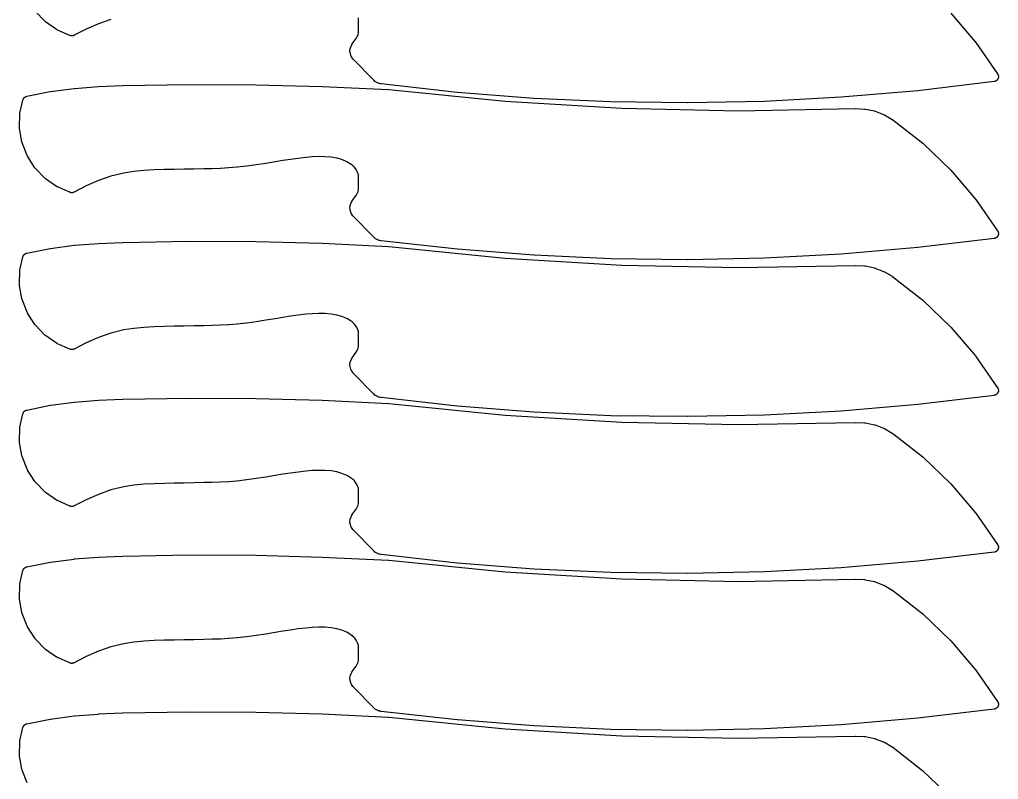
# Model space of a CAD drawing. Header units: metres. Extents: x 0 to 3000, y 0 to 1240.
# Drawn here: x 798.9 to 1198.3, y 620 to 930 of the extents above; entities that cross this region are included whole.
import ezdxf

# ---------------------------------------------------------------- set-up
doc = ezdxf.new("R2010")
doc.units = ezdxf.units.M

msp = doc.modelspace()

# ---------------------------------------------------------------- linework, layer by layer
at = {"color": 1}
for points in [[(836.2, 930.08), (831.06, 928.3), (826.05, 926.12), (821.15, 923.58), (821.14, 923.57), (821.14, 923.57), (821.05, 923.53), (820.97, 923.5), (820.96, 923.49), (820.96, 923.49), (820.87, 923.46), (820.78, 923.43), (820.78, 923.43), (820.77, 923.43), (820.68, 923.41), (820.59, 923.39), (820.58, 923.39), (820.58, 923.38), (820.49, 923.37), (820.4, 923.36), (820.39, 923.36), (820.38, 923.36), (820.29, 923.36), (820.2, 923.35), (820.19, 923.35), (820.19, 923.35), (820.1, 923.36), (820, 923.37), (820, 923.37), (819.99, 923.37), (819.9, 923.38), (819.81, 923.4), (819.8, 923.4), (819.8, 923.4), (819.71, 923.42), (819.62, 923.45), (819.62, 923.45), (819.61, 923.45), (819.52, 923.48), (819.44, 923.51), (819.43, 923.52), (819.43, 923.52), (814.35, 925.73), (814.18, 925.82), (814.01, 925.92), (809.51, 929.05), (809.35, 929.17), (809.21, 929.31), (805.41, 933.26)], [(1178.91, 932.55), (1188.96, 920.76), (1189.08, 920.6), (1197.91, 907.82), (1197.96, 907.74), (1198.01, 907.66), (1198.01, 907.65), (1198.01, 907.65), (1198.06, 907.57), (1198.1, 907.48), (1198.1, 907.48), (1198.1, 907.47), (1198.13, 907.39), (1198.17, 907.3), (1198.17, 907.29), (1198.17, 907.29), (1198.19, 907.2), (1198.22, 907.11), (1198.22, 907.1), (1198.22, 907.1), (1198.24, 907.01), (1198.25, 906.92), (1198.25, 906.91), (1198.25, 906.91), (1198.26, 906.81), (1198.26, 906.72), (1198.26, 906.71), (1198.26, 906.71), (1198.26, 906.62), (1198.26, 906.52), (1198.26, 906.52), (1198.26, 906.51), (1198.25, 906.42), (1198.23, 906.33), (1198.23, 906.32), (1198.23, 906.32), (1198.21, 906.23), (1198.19, 906.14), (1198.19, 906.13), (1198.19, 906.13), (1198.16, 906.04), (1198.13, 905.95), (1198.13, 905.95), (1198.12, 905.94), (1198.09, 905.86), (1198.05, 905.77), (1198.05, 905.77), (1198.04, 905.76), (1198, 905.68), (1197.95, 905.6), (1197.95, 905.6), (1197.94, 905.59), (1197.89, 905.52), (1197.84, 905.44), (1197.83, 905.44), (1197.83, 905.43), (1197.77, 905.36), (1197.71, 905.29), (1197.7, 905.29), (1197.7, 905.29), (1197.63, 905.22), (1197.57, 905.16), (1197.56, 905.16), (1197.56, 905.15), (1197.48, 905.1), (1197.41, 905.04), (1197.41, 905.04), (1197.4, 905.03), (1197.32, 904.98), (1197.24, 904.93), (1197.24, 904.93), (1197.23, 904.93), (1197.15, 904.89), (1197.07, 904.85), (1197.06, 904.85), (1197.06, 904.84), (1196.97, 904.81), (1196.88, 904.78), (1196.88, 904.78), (1196.87, 904.77), (1196.78, 904.75), (1196.7, 904.73), (1196.69, 904.72), (1196.69, 904.72), (1196.59, 904.71), (1196.5, 904.69), (1165.39, 900.98), (1165.33, 900.98), (1134.14, 898.29), (1134.08, 898.29), (1102.83, 896.63), (1102.77, 896.63), (1071.5, 896), (1071.43, 896), (1040.16, 896.4), (1040.09, 896.4), (1008.84, 897.82), (1008.77, 897.83), (977.57, 900.28), (977.5, 900.29), (946.37, 903.77), (946.37, 903.77), (946.36, 903.77), (946.27, 903.78), (946.17, 903.8), (946.17, 903.8), (946.17, 903.8), (945.68, 903.9), (945.52, 903.94), (945.36, 904), (944.9, 904.18), (944.75, 904.25), (944.6, 904.33), (944.18, 904.59), (944.04, 904.68), (943.91, 904.78), (943.53, 905.11), (943.47, 905.17), (943.41, 905.22), (935.13, 913.65), (935.08, 913.71), (935.02, 913.76), (935.02, 913.76), (935.01, 913.78), (935, 913.79), (934.95, 913.86), (934.91, 913.92), (934.31, 914.79), (934.22, 914.94), (934.14, 915.1), (934.07, 915.26), (934.02, 915.43), (933.77, 916.42), (933.72, 916.64), (933.71, 916.87), (933.71, 917.1), (933.81, 918.12), (933.83, 918.29), (933.87, 918.47), (933.93, 918.63), (933.99, 918.79), (934.44, 919.75), (934.48, 919.82), (934.52, 919.89), (934.53, 919.9), (934.54, 919.92), (934.58, 919.99), (934.62, 920.05), (936.2, 922.27), (936.67, 923.05), (936.99, 923.83), (937.18, 924.65), (937.25, 925.56), (937.25, 929.43), (937.13, 930.68)], [(802, 618.58), (799.99, 623.74), (799.93, 623.93), (799.89, 624.12), (798.94, 629.52), (798.91, 629.71), (798.91, 629.91), (799.03, 635.39), (799.05, 635.59), (799.08, 635.78), (800.29, 641.18), (800.31, 641.26), (800.32, 641.33), (800.33, 641.35), (800.34, 641.37), (800.36, 641.44), (800.39, 641.51), (800.4, 641.53), (800.41, 641.56), (800.44, 641.62), (800.47, 641.69), (800.49, 641.71), (800.5, 641.73), (800.54, 641.79), (800.57, 641.86), (800.59, 641.88), (800.6, 641.9), (800.65, 641.96), (800.69, 642.02), (800.71, 642.03), (800.72, 642.05), (800.77, 642.11), (800.82, 642.16), (800.84, 642.18), (800.86, 642.2), (800.91, 642.24), (800.97, 642.29), (800.99, 642.31), (801.01, 642.32), (801.07, 642.37), (801.13, 642.41), (801.15, 642.42), (801.17, 642.44), (801.23, 642.47), (801.29, 642.51), (801.32, 642.52), (801.34, 642.53), (801.4, 642.56), (801.47, 642.6), (801.49, 642.6), (801.52, 642.61), (801.59, 642.64), (801.66, 642.66), (801.68, 642.67), (801.7, 642.68), (801.77, 642.69), (801.85, 642.71), (811.44, 644.63), (811.58, 644.65), (821.24, 645.92), (821.34, 645.93), (831.07, 646.69), (831.15, 646.7), (840.94, 647.1), (840.97, 647.1), (840.99, 647.1), (868.09, 647.57), (868.13, 647.57), (895.24, 647.44), (895.28, 647.44), (922.37, 646.72), (922.41, 646.72), (949.49, 645.41), (949.54, 645.41), (949.59, 645.41), (997.03, 640.67), (1044.56, 637.8), (1092.17, 636.8), (1139.83, 637.67), (1139.89, 637.67), (1139.95, 637.67), (1143.69, 637.51), (1143.86, 637.49), (1144.02, 637.47), (1147.65, 636.71), (1147.81, 636.67), (1147.96, 636.62), (1151.43, 635.28), (1151.58, 635.21), (1151.73, 635.14), (1154.96, 633.25), (1154.98, 633.23), (1155.01, 633.21), (1155.07, 633.17), (1155.12, 633.14), (1155.15, 633.12), (1155.17, 633.1), (1167.42, 623.55), (1167.58, 623.41), (1178.77, 612.7)]]:
    msp.add_lwpolyline(points, dxfattribs=at)
for points in [[(935.02, 849.76), (935.01, 849.78), (935, 849.79), (934.95, 849.86), (934.91, 849.92), (934.31, 850.79), (934.22, 850.94), (934.14, 851.1), (934.07, 851.26), (934.02, 851.43), (933.77, 852.42), (933.72, 852.64), (933.71, 852.87), (933.71, 853.1), (933.81, 854.12), (933.83, 854.29), (933.87, 854.47), (933.93, 854.63), (933.99, 854.79), (934.44, 855.75), (934.48, 855.82), (934.52, 855.89), (934.53, 855.9), (934.54, 855.92), (934.58, 855.99), (934.62, 856.05), (936.2, 858.27), (936.67, 859.05), (936.99, 859.83), (937.18, 860.65), (937.25, 861.56), (937.25, 865.43), (937.13, 866.68), (936.81, 867.77), (936.28, 868.78), (935.52, 869.75), (935.24, 870.03), (934.89, 870.35), (934.54, 870.65), (934.23, 870.9), (932.41, 872.02), (930.43, 872.85), (928.28, 873.45), (926.04, 873.84), (923.47, 874.06), (920.9, 874.09), (918.3, 873.98), (915.68, 873.75), (912.56, 873.39), (909.44, 872.96), (906.31, 872.47), (903.17, 871.96), (899.33, 871.32), (899.32, 871.32), (895.47, 870.71), (895.44, 870.71), (891.59, 870.17), (891.54, 870.17), (887.67, 869.74), (887.61, 869.73), (884.25, 869.47), (884.2, 869.46), (880.84, 869.28), (880.8, 869.28), (877.43, 869.16), (877.41, 869.16), (874.04, 869.08), (874.03, 869.08), (870.02, 869), (870.02, 869), (866.02, 868.93), (862.02, 868.86), (858.02, 868.77), (853.8, 868.65), (849.62, 868.42), (845.49, 868.02), (841.45, 867.38), (836.2, 866.08), (831.06, 864.3), (826.05, 862.12), (821.15, 859.58), (821.14, 859.57), (821.14, 859.57), (821.05, 859.53), (820.97, 859.5), (820.96, 859.49), (820.96, 859.49), (820.87, 859.46), (820.78, 859.43), (820.78, 859.43), (820.77, 859.43), (820.68, 859.41), (820.59, 859.39), (820.58, 859.39), (820.58, 859.38), (820.49, 859.37), (820.4, 859.36), (820.39, 859.36), (820.38, 859.36), (820.29, 859.36), (820.2, 859.35), (820.19, 859.35), (820.19, 859.35), (820.1, 859.36), (820, 859.37), (820, 859.37), (819.99, 859.37), (819.9, 859.38), (819.81, 859.4), (819.8, 859.4), (819.8, 859.4), (819.71, 859.42), (819.62, 859.45), (819.62, 859.45), (819.61, 859.45), (819.52, 859.48), (819.44, 859.51), (819.43, 859.52), (819.43, 859.52), (814.35, 861.73), (814.18, 861.82), (814.01, 861.92), (809.51, 865.05), (809.35, 865.17), (809.21, 865.31), (805.41, 869.26), (805.28, 869.41), (805.16, 869.57), (802.18, 874.23), (802.08, 874.4), (802, 874.58), (799.99, 879.74), (799.93, 879.93), (799.89, 880.12), (798.94, 885.52), (798.91, 885.71), (798.91, 885.91), (799.03, 891.39), (799.05, 891.59), (799.08, 891.78), (800.29, 897.18), (800.31, 897.26), (800.32, 897.33), (800.33, 897.35), (800.34, 897.37), (800.36, 897.44), (800.39, 897.51), (800.4, 897.53), (800.41, 897.56), (800.44, 897.62), (800.47, 897.69), (800.49, 897.71), (800.5, 897.73), (800.54, 897.79), (800.57, 897.86), (800.59, 897.88), (800.6, 897.9), (800.65, 897.96), (800.69, 898.02), (800.71, 898.03), (800.72, 898.05), (800.77, 898.11), (800.82, 898.16), (800.84, 898.18), (800.86, 898.2), (800.91, 898.24), (800.97, 898.29), (800.99, 898.31), (801.01, 898.32), (801.07, 898.37), (801.13, 898.41), (801.15, 898.42), (801.17, 898.44), (801.23, 898.47), (801.29, 898.51), (801.32, 898.52), (801.34, 898.53), (801.4, 898.56), (801.47, 898.6), (801.49, 898.6), (801.52, 898.61), (801.59, 898.64), (801.66, 898.66), (801.68, 898.67), (801.7, 898.68), (801.77, 898.69), (801.85, 898.71), (811.44, 900.63), (811.58, 900.65), (821.24, 901.92), (821.34, 901.93), (831.07, 902.69), (831.15, 902.7), (840.94, 903.1), (840.97, 903.1), (840.99, 903.1), (868.09, 903.57), (868.13, 903.57), (895.24, 903.44), (895.28, 903.44), (922.37, 902.72), (922.41, 902.72), (949.49, 901.41), (949.54, 901.41), (949.59, 901.41), (997.03, 896.67), (1044.56, 893.8), (1092.17, 892.8), (1139.83, 893.67), (1139.89, 893.67), (1139.95, 893.67), (1143.69, 893.51), (1143.86, 893.49), (1144.02, 893.47), (1147.65, 892.71), (1147.81, 892.67), (1147.96, 892.62), (1151.43, 891.28), (1151.58, 891.21), (1151.73, 891.14), (1154.96, 889.25), (1154.98, 889.23), (1155.01, 889.21), (1155.07, 889.17), (1155.12, 889.14), (1155.15, 889.12), (1155.17, 889.1), (1167.42, 879.55), (1167.58, 879.41), (1178.77, 868.7), (1178.91, 868.55), (1188.96, 856.76), (1189.08, 856.6), (1197.91, 843.82), (1197.96, 843.74), (1198.01, 843.66), (1198.01, 843.65), (1198.01, 843.65), (1198.06, 843.57), (1198.1, 843.48), (1198.1, 843.48), (1198.1, 843.47), (1198.13, 843.39), (1198.17, 843.3), (1198.17, 843.29), (1198.17, 843.29), (1198.19, 843.2), (1198.22, 843.11), (1198.22, 843.1), (1198.22, 843.1), (1198.24, 843.01), (1198.25, 842.92), (1198.25, 842.91), (1198.25, 842.91), (1198.26, 842.81), (1198.26, 842.72), (1198.26, 842.71), (1198.26, 842.71), (1198.26, 842.62), (1198.26, 842.52), (1198.26, 842.52), (1198.26, 842.51), (1198.25, 842.42), (1198.23, 842.33), (1198.23, 842.32), (1198.23, 842.32), (1198.21, 842.23), (1198.19, 842.14), (1198.19, 842.13), (1198.19, 842.13), (1198.16, 842.04), (1198.13, 841.95), (1198.13, 841.95), (1198.12, 841.94), (1198.09, 841.86), (1198.05, 841.77), (1198.05, 841.77), (1198.04, 841.76), (1198, 841.68), (1197.95, 841.6), (1197.95, 841.6), (1197.94, 841.59), (1197.89, 841.52), (1197.84, 841.44), (1197.83, 841.44), (1197.83, 841.43), (1197.77, 841.36), (1197.71, 841.29), (1197.7, 841.29), (1197.7, 841.29), (1197.63, 841.22), (1197.57, 841.16), (1197.56, 841.16), (1197.56, 841.15), (1197.48, 841.1), (1197.41, 841.04), (1197.41, 841.04), (1197.4, 841.03), (1197.32, 840.98), (1197.24, 840.93), (1197.24, 840.93), (1197.23, 840.93), (1197.15, 840.89), (1197.07, 840.85), (1197.06, 840.85), (1197.06, 840.84), (1196.97, 840.81), (1196.88, 840.78), (1196.88, 840.78), (1196.87, 840.77), (1196.78, 840.75), (1196.7, 840.73), (1196.69, 840.72), (1196.69, 840.72), (1196.59, 840.71), (1196.5, 840.69), (1165.39, 836.98), (1165.33, 836.98), (1134.14, 834.29), (1134.08, 834.29), (1102.83, 832.63), (1102.77, 832.63), (1071.5, 832), (1071.43, 832), (1040.16, 832.4), (1040.09, 832.4), (1008.84, 833.82), (1008.77, 833.83), (977.57, 836.28), (977.5, 836.29), (946.37, 839.77), (946.37, 839.77), (946.36, 839.77), (946.27, 839.78), (946.17, 839.8), (946.17, 839.8), (946.17, 839.8), (945.68, 839.9), (945.52, 839.94), (945.36, 840), (944.9, 840.18), (944.75, 840.25), (944.6, 840.33), (944.18, 840.59), (944.04, 840.68), (943.91, 840.78), (943.53, 841.11), (943.47, 841.17), (943.41, 841.22), (935.13, 849.65), (935.08, 849.71), (935.02, 849.76)], [(935.02, 785.76), (935.01, 785.78), (935, 785.79), (934.95, 785.86), (934.91, 785.92), (934.31, 786.79), (934.22, 786.94), (934.14, 787.1), (934.07, 787.26), (934.02, 787.43), (933.77, 788.42), (933.72, 788.64), (933.71, 788.87), (933.71, 789.1), (933.81, 790.12), (933.83, 790.29), (933.87, 790.47), (933.93, 790.63), (933.99, 790.79), (934.44, 791.75), (934.48, 791.82), (934.52, 791.89), (934.53, 791.9), (934.54, 791.92), (934.58, 791.99), (934.62, 792.05), (936.2, 794.27), (936.67, 795.05), (936.99, 795.83), (937.18, 796.65), (937.25, 797.56), (937.25, 801.43), (937.13, 802.68), (936.81, 803.77), (936.28, 804.78), (935.52, 805.75), (935.24, 806.03), (934.89, 806.35), (934.54, 806.65), (934.23, 806.9), (932.41, 808.02), (930.43, 808.85), (928.28, 809.45), (926.04, 809.84), (923.47, 810.06), (920.9, 810.09), (918.3, 809.98), (915.68, 809.75), (912.56, 809.39), (909.44, 808.96), (906.31, 808.47), (903.17, 807.96), (899.33, 807.32), (899.32, 807.32), (895.47, 806.71), (895.44, 806.71), (891.59, 806.17), (891.54, 806.17), (887.67, 805.74), (887.61, 805.73), (884.25, 805.47), (884.2, 805.46), (880.84, 805.28), (880.8, 805.28), (877.43, 805.16), (877.41, 805.16), (874.04, 805.08), (874.03, 805.08), (870.02, 805), (870.02, 805), (866.02, 804.93), (862.02, 804.86), (858.02, 804.77), (853.8, 804.65), (849.62, 804.42), (845.49, 804.02), (841.45, 803.38), (836.2, 802.08), (831.06, 800.3), (826.05, 798.12), (821.15, 795.58), (821.14, 795.57), (821.14, 795.57), (821.05, 795.53), (820.97, 795.5), (820.96, 795.49), (820.96, 795.49), (820.87, 795.46), (820.78, 795.43), (820.78, 795.43), (820.77, 795.43), (820.68, 795.41), (820.59, 795.39), (820.58, 795.39), (820.58, 795.38), (820.49, 795.37), (820.4, 795.36), (820.39, 795.36), (820.38, 795.36), (820.29, 795.36), (820.2, 795.35), (820.19, 795.35), (820.19, 795.35), (820.1, 795.36), (820, 795.37), (820, 795.37), (819.99, 795.37), (819.9, 795.38), (819.81, 795.4), (819.8, 795.4), (819.8, 795.4), (819.71, 795.42), (819.62, 795.45), (819.62, 795.45), (819.61, 795.45), (819.52, 795.48), (819.44, 795.51), (819.43, 795.52), (819.43, 795.52), (814.35, 797.73), (814.18, 797.82), (814.01, 797.92), (809.51, 801.05), (809.35, 801.17), (809.21, 801.31), (805.41, 805.26), (805.28, 805.41), (805.16, 805.57), (802.18, 810.23), (802.08, 810.4), (802, 810.58), (799.99, 815.74), (799.93, 815.93), (799.89, 816.12), (798.94, 821.52), (798.91, 821.71), (798.91, 821.91), (799.03, 827.39), (799.05, 827.59), (799.08, 827.78), (800.29, 833.18), (800.31, 833.26), (800.32, 833.33), (800.33, 833.35), (800.34, 833.37), (800.36, 833.44), (800.39, 833.51), (800.4, 833.53), (800.41, 833.56), (800.44, 833.62), (800.47, 833.69), (800.49, 833.71), (800.5, 833.73), (800.54, 833.79), (800.57, 833.86), (800.59, 833.88), (800.6, 833.9), (800.65, 833.96), (800.69, 834.02), (800.71, 834.03), (800.72, 834.05), (800.77, 834.11), (800.82, 834.16), (800.84, 834.18), (800.86, 834.2), (800.91, 834.24), (800.97, 834.29), (800.99, 834.31), (801.01, 834.32), (801.07, 834.37), (801.13, 834.41), (801.15, 834.42), (801.17, 834.44), (801.23, 834.47), (801.29, 834.51), (801.32, 834.52), (801.34, 834.53), (801.4, 834.56), (801.47, 834.6), (801.49, 834.6), (801.52, 834.61), (801.59, 834.64), (801.66, 834.66), (801.68, 834.67), (801.7, 834.68), (801.77, 834.69), (801.85, 834.71), (811.44, 836.63), (811.58, 836.65), (821.24, 837.92), (821.34, 837.93), (831.07, 838.69), (831.15, 838.7), (840.94, 839.1), (840.97, 839.1), (840.99, 839.1), (868.09, 839.57), (868.13, 839.57), (895.24, 839.44), (895.28, 839.44), (922.37, 838.72), (922.41, 838.72), (949.49, 837.41), (949.54, 837.41), (949.59, 837.41), (997.03, 832.67), (1044.56, 829.8), (1092.17, 828.8), (1139.83, 829.67), (1139.89, 829.67), (1139.95, 829.67), (1143.69, 829.51), (1143.86, 829.49), (1144.02, 829.47), (1147.65, 828.71), (1147.81, 828.67), (1147.96, 828.62), (1151.43, 827.28), (1151.58, 827.21), (1151.73, 827.14), (1154.96, 825.25), (1154.98, 825.23), (1155.01, 825.21), (1155.07, 825.17), (1155.12, 825.14), (1155.15, 825.12), (1155.17, 825.1), (1167.42, 815.55), (1167.58, 815.41), (1178.77, 804.7), (1178.91, 804.55), (1188.96, 792.76), (1189.08, 792.6), (1197.91, 779.82), (1197.96, 779.74), (1198.01, 779.66), (1198.01, 779.65), (1198.01, 779.65), (1198.06, 779.57), (1198.1, 779.48), (1198.1, 779.48), (1198.1, 779.47), (1198.13, 779.39), (1198.17, 779.3), (1198.17, 779.29), (1198.17, 779.29), (1198.19, 779.2), (1198.22, 779.11), (1198.22, 779.1), (1198.22, 779.1), (1198.24, 779.01), (1198.25, 778.92), (1198.25, 778.91), (1198.25, 778.91), (1198.26, 778.81), (1198.26, 778.72), (1198.26, 778.71), (1198.26, 778.71), (1198.26, 778.62), (1198.26, 778.52), (1198.26, 778.52), (1198.26, 778.51), (1198.25, 778.42), (1198.23, 778.33), (1198.23, 778.32), (1198.23, 778.32), (1198.21, 778.23), (1198.19, 778.14), (1198.19, 778.13), (1198.19, 778.13), (1198.16, 778.04), (1198.13, 777.95), (1198.13, 777.95), (1198.12, 777.94), (1198.09, 777.86), (1198.05, 777.77), (1198.05, 777.77), (1198.04, 777.76), (1198, 777.68), (1197.95, 777.6), (1197.95, 777.6), (1197.94, 777.59), (1197.89, 777.52), (1197.84, 777.44), (1197.83, 777.44), (1197.83, 777.43), (1197.77, 777.36), (1197.71, 777.29), (1197.7, 777.29), (1197.7, 777.29), (1197.63, 777.22), (1197.57, 777.16), (1197.56, 777.16), (1197.56, 777.15), (1197.48, 777.1), (1197.41, 777.04), (1197.41, 777.04), (1197.4, 777.03), (1197.32, 776.98), (1197.24, 776.93), (1197.24, 776.93), (1197.23, 776.93), (1197.15, 776.89), (1197.07, 776.85), (1197.06, 776.85), (1197.06, 776.84), (1196.97, 776.81), (1196.88, 776.78), (1196.88, 776.78), (1196.87, 776.77), (1196.78, 776.75), (1196.7, 776.73), (1196.69, 776.72), (1196.69, 776.72), (1196.59, 776.71), (1196.5, 776.69), (1165.39, 772.98), (1165.33, 772.98), (1134.14, 770.29), (1134.08, 770.29), (1102.83, 768.63), (1102.77, 768.63), (1071.5, 768), (1071.43, 768), (1040.16, 768.4), (1040.09, 768.4), (1008.84, 769.82), (1008.77, 769.83), (977.57, 772.28), (977.5, 772.29), (946.37, 775.77), (946.37, 775.77), (946.36, 775.77), (946.27, 775.78), (946.17, 775.8), (946.17, 775.8), (946.17, 775.8), (945.68, 775.9), (945.52, 775.94), (945.36, 776), (944.9, 776.18), (944.75, 776.25), (944.6, 776.33), (944.18, 776.59), (944.04, 776.68), (943.91, 776.78), (943.53, 777.11), (943.47, 777.17), (943.41, 777.22), (935.13, 785.65), (935.08, 785.71), (935.02, 785.76)], [(935.02, 721.76), (935.01, 721.78), (935, 721.79), (934.95, 721.86), (934.91, 721.92), (934.31, 722.79), (934.22, 722.94), (934.14, 723.1), (934.07, 723.26), (934.02, 723.43), (933.77, 724.42), (933.72, 724.64), (933.71, 724.87), (933.71, 725.1), (933.81, 726.12), (933.83, 726.29), (933.87, 726.47), (933.93, 726.63), (933.99, 726.79), (934.44, 727.75), (934.48, 727.82), (934.52, 727.89), (934.53, 727.9), (934.54, 727.92), (934.58, 727.99), (934.62, 728.05), (936.2, 730.27), (936.67, 731.05), (936.99, 731.83), (937.18, 732.65), (937.25, 733.56), (937.25, 737.43), (937.13, 738.68), (936.81, 739.77), (936.28, 740.78), (935.52, 741.75), (935.24, 742.03), (934.89, 742.35), (934.54, 742.65), (934.23, 742.9), (932.41, 744.02), (930.43, 744.85), (928.28, 745.45), (926.04, 745.84), (923.47, 746.06), (920.9, 746.09), (918.3, 745.98), (915.68, 745.75), (912.56, 745.39), (909.44, 744.96), (906.31, 744.47), (903.17, 743.96), (899.33, 743.32), (899.32, 743.32), (895.47, 742.71), (895.44, 742.71), (891.59, 742.17), (891.54, 742.17), (887.67, 741.74), (887.61, 741.73), (884.25, 741.47), (884.2, 741.46), (880.84, 741.28), (880.8, 741.28), (877.43, 741.16), (877.41, 741.16), (874.04, 741.08), (874.03, 741.08), (870.02, 741), (870.02, 741), (866.02, 740.93), (862.02, 740.86), (858.02, 740.77), (853.8, 740.65), (849.62, 740.42), (845.49, 740.02), (841.45, 739.38), (836.2, 738.08), (831.06, 736.3), (826.05, 734.12), (821.15, 731.58), (821.14, 731.57), (821.14, 731.57), (821.05, 731.53), (820.97, 731.5), (820.96, 731.49), (820.96, 731.49), (820.87, 731.46), (820.78, 731.43), (820.78, 731.43), (820.77, 731.43), (820.68, 731.41), (820.59, 731.39), (820.58, 731.39), (820.58, 731.38), (820.49, 731.37), (820.4, 731.36), (820.39, 731.36), (820.38, 731.36), (820.29, 731.36), (820.2, 731.35), (820.19, 731.35), (820.19, 731.35), (820.1, 731.36), (820, 731.37), (820, 731.37), (819.99, 731.37), (819.9, 731.38), (819.81, 731.4), (819.8, 731.4), (819.8, 731.4), (819.71, 731.42), (819.62, 731.45), (819.62, 731.45), (819.61, 731.45), (819.52, 731.48), (819.44, 731.51), (819.43, 731.52), (819.43, 731.52), (814.35, 733.73), (814.18, 733.82), (814.01, 733.92), (809.51, 737.05), (809.35, 737.17), (809.21, 737.31), (805.41, 741.26), (805.28, 741.41), (805.16, 741.57), (802.18, 746.23), (802.08, 746.4), (802, 746.58), (799.99, 751.74), (799.93, 751.93), (799.89, 752.12), (798.94, 757.52), (798.91, 757.71), (798.91, 757.91), (799.03, 763.39), (799.05, 763.59), (799.08, 763.78), (800.29, 769.18), (800.31, 769.26), (800.32, 769.33), (800.33, 769.35), (800.34, 769.37), (800.36, 769.44), (800.39, 769.51), (800.4, 769.53), (800.41, 769.56), (800.44, 769.62), (800.47, 769.69), (800.49, 769.71), (800.5, 769.73), (800.54, 769.79), (800.57, 769.86), (800.59, 769.88), (800.6, 769.9), (800.65, 769.96), (800.69, 770.02), (800.71, 770.03), (800.72, 770.05), (800.77, 770.11), (800.82, 770.16), (800.84, 770.18), (800.86, 770.2), (800.91, 770.24), (800.97, 770.29), (800.99, 770.31), (801.01, 770.32), (801.07, 770.37), (801.13, 770.41), (801.15, 770.42), (801.17, 770.44), (801.23, 770.47), (801.29, 770.51), (801.32, 770.52), (801.34, 770.53), (801.4, 770.56), (801.47, 770.6), (801.49, 770.6), (801.52, 770.61), (801.59, 770.64), (801.66, 770.66), (801.68, 770.67), (801.7, 770.68), (801.77, 770.69), (801.85, 770.71), (811.44, 772.63), (811.58, 772.65), (821.24, 773.92), (821.34, 773.93), (831.07, 774.69), (831.15, 774.7), (840.94, 775.1), (840.97, 775.1), (840.99, 775.1), (868.09, 775.57), (868.13, 775.57), (895.24, 775.44), (895.28, 775.44), (922.37, 774.72), (922.41, 774.72), (949.49, 773.41), (949.54, 773.41), (949.59, 773.41), (997.03, 768.67), (1044.56, 765.8), (1092.17, 764.8), (1139.83, 765.67), (1139.89, 765.67), (1139.95, 765.67), (1143.69, 765.51), (1143.86, 765.49), (1144.02, 765.47), (1147.65, 764.71), (1147.81, 764.67), (1147.96, 764.62), (1151.43, 763.28), (1151.58, 763.21), (1151.73, 763.14), (1154.96, 761.25), (1154.98, 761.23), (1155.01, 761.21), (1155.07, 761.17), (1155.12, 761.14), (1155.15, 761.12), (1155.17, 761.1), (1167.42, 751.55), (1167.58, 751.41), (1178.77, 740.7), (1178.91, 740.55), (1188.96, 728.76), (1189.08, 728.6), (1197.91, 715.82), (1197.96, 715.74), (1198.01, 715.66), (1198.01, 715.65), (1198.01, 715.65), (1198.06, 715.57), (1198.1, 715.48), (1198.1, 715.48), (1198.1, 715.47), (1198.13, 715.39), (1198.17, 715.3), (1198.17, 715.29), (1198.17, 715.29), (1198.19, 715.2), (1198.22, 715.11), (1198.22, 715.1), (1198.22, 715.1), (1198.24, 715.01), (1198.25, 714.92), (1198.25, 714.91), (1198.25, 714.91), (1198.26, 714.81), (1198.26, 714.72), (1198.26, 714.71), (1198.26, 714.71), (1198.26, 714.62), (1198.26, 714.52), (1198.26, 714.52), (1198.26, 714.51), (1198.25, 714.42), (1198.23, 714.33), (1198.23, 714.32), (1198.23, 714.32), (1198.21, 714.23), (1198.19, 714.14), (1198.19, 714.13), (1198.19, 714.13), (1198.16, 714.04), (1198.13, 713.95), (1198.13, 713.95), (1198.12, 713.94), (1198.09, 713.86), (1198.05, 713.77), (1198.05, 713.77), (1198.04, 713.76), (1198, 713.68), (1197.95, 713.6), (1197.95, 713.6), (1197.94, 713.59), (1197.89, 713.52), (1197.84, 713.44), (1197.83, 713.44), (1197.83, 713.43), (1197.77, 713.36), (1197.71, 713.29), (1197.7, 713.29), (1197.7, 713.29), (1197.63, 713.22), (1197.57, 713.16), (1197.56, 713.16), (1197.56, 713.15), (1197.48, 713.1), (1197.41, 713.04), (1197.41, 713.04), (1197.4, 713.03), (1197.32, 712.98), (1197.24, 712.93), (1197.24, 712.93), (1197.23, 712.93), (1197.15, 712.89), (1197.07, 712.85), (1197.06, 712.85), (1197.06, 712.84), (1196.97, 712.81), (1196.88, 712.78), (1196.88, 712.78), (1196.87, 712.77), (1196.78, 712.75), (1196.7, 712.73), (1196.69, 712.72), (1196.69, 712.72), (1196.59, 712.71), (1196.5, 712.69), (1165.39, 708.98), (1165.33, 708.98), (1134.14, 706.29), (1134.08, 706.29), (1102.83, 704.63), (1102.77, 704.63), (1071.5, 704), (1071.43, 704), (1040.16, 704.4), (1040.09, 704.4), (1008.84, 705.82), (1008.77, 705.83), (977.57, 708.28), (977.5, 708.29), (946.37, 711.77), (946.37, 711.77), (946.36, 711.77), (946.27, 711.78), (946.17, 711.8), (946.17, 711.8), (946.17, 711.8), (945.68, 711.9), (945.52, 711.94), (945.36, 712), (944.9, 712.18), (944.75, 712.25), (944.6, 712.33), (944.18, 712.59), (944.04, 712.68), (943.91, 712.78), (943.53, 713.11), (943.47, 713.17), (943.41, 713.22), (935.13, 721.65), (935.08, 721.71), (935.02, 721.76)], [(935.02, 657.76), (935.01, 657.78), (935, 657.79), (934.95, 657.86), (934.91, 657.92), (934.31, 658.79), (934.22, 658.94), (934.14, 659.1), (934.07, 659.26), (934.02, 659.43), (933.77, 660.42), (933.72, 660.64), (933.71, 660.87), (933.71, 661.1), (933.81, 662.12), (933.83, 662.29), (933.87, 662.47), (933.93, 662.63), (933.99, 662.79), (934.44, 663.75), (934.48, 663.82), (934.52, 663.89), (934.53, 663.9), (934.54, 663.92), (934.58, 663.99), (934.62, 664.05), (936.2, 666.27), (936.67, 667.05), (936.99, 667.83), (937.18, 668.65), (937.25, 669.56), (937.25, 673.43), (937.13, 674.68), (936.81, 675.77), (936.28, 676.78), (935.52, 677.75), (935.24, 678.03), (934.89, 678.35), (934.54, 678.65), (934.23, 678.9), (932.41, 680.02), (930.43, 680.85), (928.28, 681.45), (926.04, 681.84), (923.47, 682.06), (920.9, 682.09), (918.3, 681.98), (915.68, 681.75), (912.56, 681.39), (909.44, 680.96), (906.31, 680.47), (903.17, 679.96), (899.33, 679.32), (899.32, 679.32), (895.47, 678.71), (895.44, 678.71), (891.59, 678.17), (891.54, 678.17), (887.67, 677.74), (887.61, 677.73), (884.25, 677.47), (884.2, 677.46), (880.84, 677.28), (880.8, 677.28), (877.43, 677.16), (877.41, 677.16), (874.04, 677.08), (874.03, 677.08), (870.02, 677), (870.02, 677), (866.02, 676.93), (862.02, 676.86), (858.02, 676.77), (853.8, 676.65), (849.62, 676.42), (845.49, 676.02), (841.45, 675.38), (836.2, 674.08), (831.06, 672.3), (826.05, 670.12), (821.15, 667.58), (821.14, 667.57), (821.14, 667.57), (821.05, 667.53), (820.97, 667.5), (820.96, 667.49), (820.96, 667.49), (820.87, 667.46), (820.78, 667.43), (820.78, 667.43), (820.77, 667.43), (820.68, 667.41), (820.59, 667.39), (820.58, 667.39), (820.58, 667.38), (820.49, 667.37), (820.4, 667.36), (820.39, 667.36), (820.38, 667.36), (820.29, 667.36), (820.2, 667.35), (820.19, 667.35), (820.19, 667.35), (820.1, 667.36), (820, 667.37), (820, 667.37), (819.99, 667.37), (819.9, 667.38), (819.81, 667.4), (819.8, 667.4), (819.8, 667.4), (819.71, 667.42), (819.62, 667.45), (819.62, 667.45), (819.61, 667.45), (819.52, 667.48), (819.44, 667.51), (819.43, 667.52), (819.43, 667.52), (814.35, 669.73), (814.18, 669.82), (814.01, 669.92), (809.51, 673.05), (809.35, 673.17), (809.21, 673.31), (805.41, 677.26), (805.28, 677.41), (805.16, 677.57), (802.18, 682.23), (802.08, 682.4), (802, 682.58), (799.99, 687.74), (799.93, 687.93), (799.89, 688.12), (798.94, 693.52), (798.91, 693.71), (798.91, 693.91), (799.03, 699.39), (799.05, 699.59), (799.08, 699.78), (800.29, 705.18), (800.31, 705.26), (800.32, 705.33), (800.33, 705.35), (800.34, 705.37), (800.36, 705.44), (800.39, 705.51), (800.4, 705.53), (800.41, 705.56), (800.44, 705.62), (800.47, 705.69), (800.49, 705.71), (800.5, 705.73), (800.54, 705.79), (800.57, 705.86), (800.59, 705.88), (800.6, 705.9), (800.65, 705.96), (800.69, 706.02), (800.71, 706.03), (800.72, 706.05), (800.77, 706.11), (800.82, 706.16), (800.84, 706.18), (800.86, 706.2), (800.91, 706.24), (800.97, 706.29), (800.99, 706.31), (801.01, 706.32), (801.07, 706.37), (801.13, 706.41), (801.15, 706.42), (801.17, 706.44), (801.23, 706.47), (801.29, 706.51), (801.32, 706.52), (801.34, 706.53), (801.4, 706.56), (801.47, 706.6), (801.49, 706.6), (801.52, 706.61), (801.59, 706.64), (801.66, 706.66), (801.68, 706.67), (801.7, 706.68), (801.77, 706.69), (801.85, 706.71), (811.44, 708.63), (811.58, 708.65), (821.24, 709.92), (821.34, 709.93), (831.07, 710.69), (831.15, 710.7), (840.94, 711.1), (840.97, 711.1), (840.99, 711.1), (868.09, 711.57), (868.13, 711.57), (895.24, 711.44), (895.28, 711.44), (922.37, 710.72), (922.41, 710.72), (949.49, 709.41), (949.54, 709.41), (949.59, 709.41), (997.03, 704.67), (1044.56, 701.8), (1092.17, 700.8), (1139.83, 701.67), (1139.89, 701.67), (1139.95, 701.67), (1143.69, 701.51), (1143.86, 701.49), (1144.02, 701.47), (1147.65, 700.71), (1147.81, 700.67), (1147.96, 700.62), (1151.43, 699.28), (1151.58, 699.21), (1151.73, 699.14), (1154.96, 697.25), (1154.98, 697.23), (1155.01, 697.21), (1155.07, 697.17), (1155.12, 697.14), (1155.15, 697.12), (1155.17, 697.1), (1167.42, 687.55), (1167.58, 687.41), (1178.77, 676.7), (1178.91, 676.55), (1188.96, 664.76), (1189.08, 664.6), (1197.91, 651.82), (1197.96, 651.74), (1198.01, 651.66), (1198.01, 651.65), (1198.01, 651.65), (1198.06, 651.57), (1198.1, 651.48), (1198.1, 651.48), (1198.1, 651.47), (1198.13, 651.39), (1198.17, 651.3), (1198.17, 651.29), (1198.17, 651.29), (1198.19, 651.2), (1198.22, 651.11), (1198.22, 651.1), (1198.22, 651.1), (1198.24, 651.01), (1198.25, 650.92), (1198.25, 650.91), (1198.25, 650.91), (1198.26, 650.81), (1198.26, 650.72), (1198.26, 650.71), (1198.26, 650.71), (1198.26, 650.62), (1198.26, 650.52), (1198.26, 650.52), (1198.26, 650.51), (1198.25, 650.42), (1198.23, 650.33), (1198.23, 650.32), (1198.23, 650.32), (1198.21, 650.23), (1198.19, 650.14), (1198.19, 650.13), (1198.19, 650.13), (1198.16, 650.04), (1198.13, 649.95), (1198.13, 649.95), (1198.12, 649.94), (1198.09, 649.86), (1198.05, 649.77), (1198.05, 649.77), (1198.04, 649.76), (1198, 649.68), (1197.95, 649.6), (1197.95, 649.6), (1197.94, 649.59), (1197.89, 649.52), (1197.84, 649.44), (1197.83, 649.44), (1197.83, 649.43), (1197.77, 649.36), (1197.71, 649.29), (1197.7, 649.29), (1197.7, 649.29), (1197.63, 649.22), (1197.57, 649.16), (1197.56, 649.16), (1197.56, 649.15), (1197.48, 649.1), (1197.41, 649.04), (1197.41, 649.04), (1197.4, 649.03), (1197.32, 648.98), (1197.24, 648.93), (1197.24, 648.93), (1197.23, 648.93), (1197.15, 648.89), (1197.07, 648.85), (1197.06, 648.85), (1197.06, 648.84), (1196.97, 648.81), (1196.88, 648.78), (1196.88, 648.78), (1196.87, 648.77), (1196.78, 648.75), (1196.7, 648.73), (1196.69, 648.72), (1196.69, 648.72), (1196.59, 648.71), (1196.5, 648.69), (1165.39, 644.98), (1165.33, 644.98), (1134.14, 642.29), (1134.08, 642.29), (1102.83, 640.63), (1102.77, 640.63), (1071.5, 640), (1071.43, 640), (1040.16, 640.4), (1040.09, 640.4), (1008.84, 641.82), (1008.77, 641.83), (977.57, 644.28), (977.5, 644.29), (946.37, 647.77), (946.37, 647.77), (946.36, 647.77), (946.27, 647.78), (946.17, 647.8), (946.17, 647.8), (946.17, 647.8), (945.68, 647.9), (945.52, 647.94), (945.36, 648), (944.9, 648.18), (944.75, 648.25), (944.6, 648.33), (944.18, 648.59), (944.04, 648.68), (943.91, 648.78), (943.53, 649.11), (943.47, 649.17), (943.41, 649.22), (935.13, 657.65), (935.08, 657.71), (935.02, 657.76)]]:
    msp.add_lwpolyline(points, close=True, dxfattribs=at)

doc.saveas('drawing.dxf')
